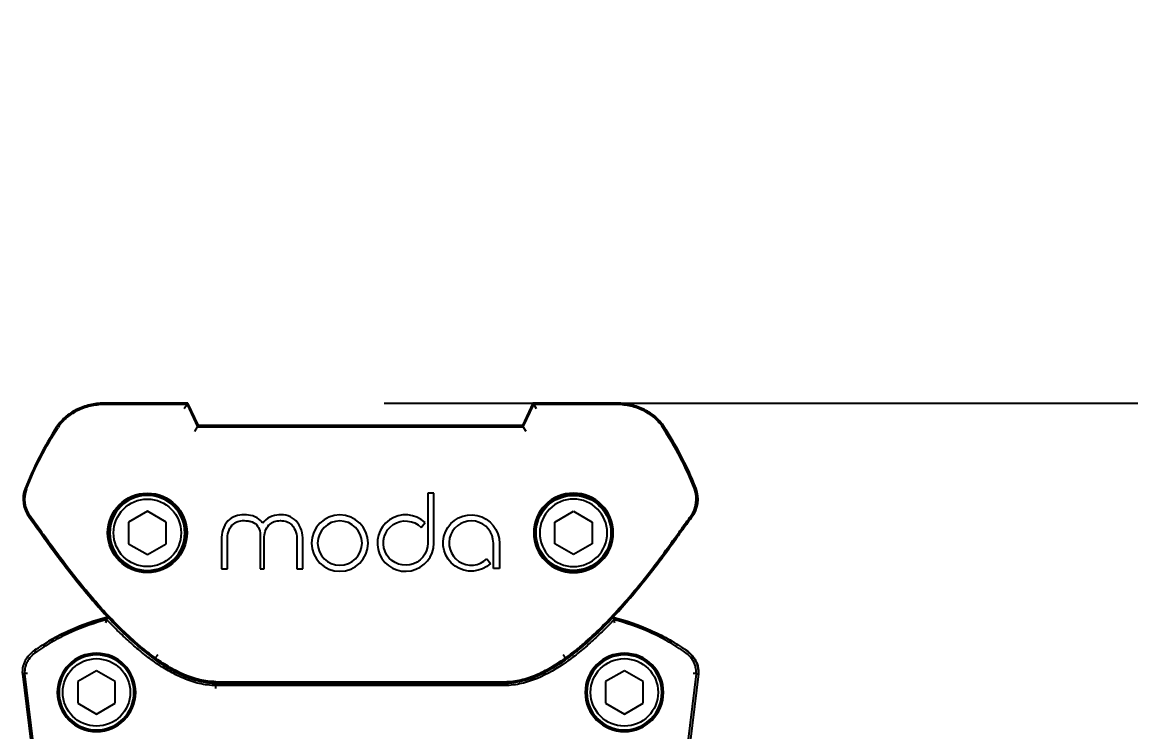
# Model space of a CAD drawing. Header units: inches. Extents: x -8.9 to 62.9, y -1.2 to 30.1.
# Drawn here: x -8.936 to -6.025, y 16.225 to 18.089 of the extents above; entities that cross this region are included whole.
import ezdxf

# ---------------------------------------------------------------- set-up
doc = ezdxf.new("R2010")
doc.units = ezdxf.units.IN
doc.header["$MEASUREMENT"] = 0
doc.layers.get('Defpoints').update_dxf_attribs({"color": 1})
doc.layers.add('Graze 2.0', color=7, linetype='Continuous')
doc.styles.get("Standard").update_dxf_attribs({"font": 'Arial.ttf'})
doc.dimstyles.new('.5 DIM', dxfattribs={"dimscale": 0, "dimtxt": 0.5, "dimasz": 0.5, "dimexe": 0.18, "dimexo": 0.0625, "dimgap": 0.09, "dimtad": 0, "dimtih": 1, "dimtoh": 1, "dimdec": 5, "dimzin": 0, "dimdsep": 46, "dimlunit": 4, "dimtxsty": 'Standard', "dimcen": 0.25, "dimadec": 0, "dimazin": 0, "dimtfac": 1, "dimtdec": 5, "dimtofl": 0, "dimtmove": 0, "dimatfit": 3, "dimfxl": 1, "dimtolj": 1, "dimtzin": 0, "dimarcsym": 0})

# ---------------------------------------------------------------- blocks, each defined once
blk = doc.blocks.new('*D7')
at = {"layer": 'Defpoints', "color": 0, "lineweight": -2, "transparency": 16777216}
for p, q in [((-4.9086, 17.5886), (-4.9086, 18.0886)), ((-7.9854, 17.0886), (-4.7286, 17.0886)), ((-7.9854, 14.8587), (-4.7286, 14.8587)), ((-4.9086, 14.3587), (-4.9086, 13.8587))]:
    blk.add_line(p, q, dxfattribs=at)
at = {"layer": 'Defpoints', "color": 0, "transparency": 16777216}
for p in [(-8.0479, 17.0886), (-4.9086, 17.0886), (-8.0479, 14.8587)]:
    blk.add_point(p, dxfattribs=at)
for points in [[(-4.9919, 17.5886), (-4.8252, 17.5886), (-4.9086, 17.0886)], [(-4.9919, 14.3587), (-4.8252, 14.3587), (-4.9086, 14.8587)]]:
    blk.add_solid(points, dxfattribs=at)
at = {"layer": 'Defpoints', "color": 0, "transparency": 16777216, "insert": (-4.9086, 15.9736), "char_height": 0.5, "attachment_point": 5}
blk.add_mtext('\\A1;2{\\H1x;\\S7/32;}"\\P [56.64 mm]', dxfattribs=at)

msp = doc.modelspace()

# ---------------------------------------------------------------- linework, layer by layer
at = {"layer": 'Graze 2.0'}
for p, q in [((-8.500691, 17.088586), (-8.717669, 17.088586)), ((-8.500691, 17.088586), (-8.50297, 17.085009)), ((-8.473153, 17.029531), (-8.500691, 17.088586)), ((-7.595179, 17.088586), (-7.622717, 17.029531)), ((-7.378201, 17.088586), (-7.595179, 17.088586)), ((-7.5929, 17.085009), (-7.595179, 17.088586)), ((-8.503099, 17.084807), (-8.717669, 17.084807)), ((-8.50297, 17.085009), (-8.510493, 17.0732)), ((-8.503099, 17.084807), (-8.475561, 17.025751)), ((-7.620309, 17.025751), (-7.592771, 17.084807)), ((-7.585377, 17.0732), (-7.5929, 17.085009)), ((-7.378201, 17.084807), (-7.592771, 17.084807)), ((-8.475432, 17.025954), (-8.473153, 17.029531)), ((-7.622717, 17.029531), (-8.473153, 17.029531)), ((-7.620438, 17.025954), (-7.622717, 17.029531)), ((-8.482955, 17.014145), (-8.475432, 17.025954)), ((-8.475561, 17.025751), (-7.620309, 17.025751)), ((-7.612915, 17.014145), (-7.620438, 17.025954)), ((-7.871259, 16.852243), (-7.871259, 16.720833)), ((-7.855358, 16.852243), (-7.871259, 16.852243)), ((-7.855358, 16.720834), (-7.855358, 16.852243)), ((-8.60732, 16.804435), (-8.656533, 16.776022)), ((-8.558108, 16.776022), (-8.60732, 16.804435)), ((-7.537762, 16.776022), (-7.488549, 16.804435)), ((-7.488549, 16.804435), (-7.439337, 16.776022)), ((-8.656533, 16.776022), (-8.656533, 16.719196)), ((-8.558108, 16.719196), (-8.558108, 16.776022)), ((-7.888426, 16.762115), (-7.878344, 16.77449)), ((-7.537762, 16.719196), (-7.537762, 16.776022)), ((-7.439337, 16.776022), (-7.439337, 16.719196)), ((-8.656533, 16.719196), (-8.60732, 16.690783)), ((-8.60732, 16.690783), (-8.558108, 16.719196)), ((-8.412639, 16.729164), (-8.412639, 16.653121)), ((-8.397084, 16.653121), (-8.397084, 16.729544)), ((-8.311052, 16.734042), (-8.311052, 16.653121)), ((-8.300802, 16.653121), (-8.300802, 16.732469)), ((-8.214817, 16.727847), (-8.214817, 16.653121)), ((-8.199267, 16.653121), (-8.199267, 16.727297)), ((-7.698986, 16.654069), (-7.698986, 16.721023)), ((-7.683118, 16.719705), (-7.683118, 16.654069)), ((-7.488549, 16.690783), (-7.537762, 16.719196)), ((-7.439337, 16.719196), (-7.488549, 16.690783)), ((-7.716072, 16.679887), (-7.706007, 16.667523)), ((-8.412639, 16.653121), (-8.397084, 16.653121)), ((-8.311052, 16.653121), (-8.300802, 16.653121)), ((-8.214817, 16.653121), (-8.199267, 16.653121)), ((-7.683118, 16.654069), (-7.698986, 16.654069)), ((-8.935514, 16.377328), (-8.782811, 15.148591)), ((-8.776884, 15.149428), (-8.929555, 16.377909)), ((-8.776685, 15.149456), (-8.929355, 16.377928)), ((-8.740848, 16.385569), (-8.790061, 16.357157)), ((-8.691636, 16.357157), (-8.740848, 16.385569)), ((-7.355021, 16.385569), (-7.404234, 16.357157)), ((-7.305809, 16.357157), (-7.355021, 16.385569)), ((-7.166314, 16.377909), (-7.318986, 15.149428)), ((-7.160356, 16.377328), (-7.313059, 15.148591)), ((-8.790061, 16.357157), (-8.790061, 16.300331)), ((-8.691636, 16.300331), (-8.691636, 16.357157)), ((-8.427256, 16.356907), (-7.668614, 16.356907)), ((-8.427256, 16.353128), (-7.668614, 16.353128)), ((-8.427256, 16.353128), (-7.668614, 16.353128)), ((-8.427256, 16.339272), (-8.427256, 16.347143)), ((-7.668614, 16.346942), (-8.427256, 16.346942)), ((-7.404234, 16.357157), (-7.404234, 16.300331)), ((-7.305809, 16.300331), (-7.305809, 16.357157)), ((-8.790061, 16.300331), (-8.740848, 16.271918)), ((-8.740848, 16.271918), (-8.691636, 16.300331)), ((-7.404234, 16.300331), (-7.355021, 16.271918)), ((-7.355021, 16.271918), (-7.305809, 16.300331))]:
    msp.add_line(p, q, dxfattribs=at)
for centre, radius in [((-8.60732, 16.747609), 0.104331), ((-8.60732, 16.747609), 0.1022), ((-8.60732, 16.747609), 0.088583), ((-7.488549, 16.747609), 0.1022), ((-7.488549, 16.747609), 0.098425), ((-8.740848, 16.328744), 0.100737), ((-8.740848, 16.328744), 0.088583), ((-7.355021, 16.328744), 0.100737), ((-7.355021, 16.328744), 0.088583)]:
    msp.add_circle(centre, radius, dxfattribs=at)
at = {"layer": 'Graze 2.0', "extrusion": (0, 0, -1)}
for centre, radius in [((8.60732, 16.747609), 0.098425), ((7.488549, 16.747609), 0.104331), ((7.488549, 16.747609), 0.088583), ((8.102005, 16.720832), 0.074121), ((8.102005, 16.720832), 0.05822), ((8.740848, 16.328744), 0.102867), ((8.740848, 16.328744), 0.098425), ((7.355021, 16.328744), 0.102867), ((7.355021, 16.328744), 0.098425)]:
    msp.add_circle(centre, radius, dxfattribs=at)
at = {"layer": 'Graze 2.0'}
for centre, radius, start, end in [((-8.854741, 16.836202), 0.07874, 159.079656, 217.187796), ((-8.854741, 16.836202), 0.07874, 159.079656, 217.187796), ((-8.854741, 16.836202), 0.074961, 159.079656, 217.187796), ((-7.241129, 16.836202), 0.074961, 322.812204, 20.920344), ((-7.241129, 16.836202), 0.07874, 322.812204, 20.920344), ((-7.929478, 16.720833), 0.07412, 46.378915, 0.000036), ((-8.34266, 16.733335), 0.070103, 139.548205, 183.411243), ((-8.342056, 16.74924), 0.044617, 32.311824, 43.890986), ((-8.272629, 16.731312), 0.073472, 356.867796, 40.400317), ((-7.757049, 16.721023), 0.058062, 0, 314.889184)]:
    msp.add_arc(centre, radius, start, end, dxfattribs=at)
at = {"layer": 'Graze 2.0', "extrusion": (0, 0, -1)}
for centre, radius, start, end in [((7.241129, 16.836202), 0.07874, 159.079656, 217.187796), ((7.757049, 16.721023), 0.073942, 226.346442, 181.021275), ((8.34182, 16.733134), 0.05538, 356.283525, 39.474674), ((8.245661, 16.733266), 0.055147, 359.172828, 39.685672), ((8.273493, 16.731119), 0.058767, 140.566498, 183.191887), ((7.929478, 16.720833), 0.058219, 180, 134.840768)]:
    msp.add_arc(centre, radius, start, end, dxfattribs=at)
at = {"layer": 'Graze 2.0'}
for points, knots in [([(-8.717669, 17.088586), (-8.730063, 17.088586), (-8.74229, 17.087324), (-8.760172, 17.08357), (-8.766064, 17.082006), (-8.777701, 17.078215), (-8.783469, 17.075977), (-8.800328, 17.068242), (-8.810832, 17.061823), (-8.825097, 17.050069), (-8.829596, 17.045786), (-8.837784, 17.036663), (-8.841509, 17.031797), (-8.844819, 17.02659)], [0, 0, 0, 0, 0.25, 0.25, 0.375, 0.375, 0.5, 0.5, 0.75, 0.75, 0.875, 0.875, 1, 1, 1, 1]), ([(-7.251051, 17.02659), (-7.254357, 17.031792), (-7.258077, 17.036653), (-7.266253, 17.045764), (-7.270743, 17.050041), (-7.280237, 17.057871), (-7.285227, 17.061422), (-7.29564, 17.067873), (-7.301088, 17.070782), (-7.317882, 17.078501), (-7.32958, 17.082285), (-7.353715, 17.087353), (-7.365902, 17.088586), (-7.378201, 17.088586)], [0, 0, 0, 0, 0.125, 0.125, 0.25, 0.25, 0.375, 0.375, 0.5, 0.5, 0.75, 0.75, 1, 1, 1, 1]), ([(-8.717669, 17.084807), (-8.729805, 17.084807), (-8.741774, 17.08357), (-8.759265, 17.079899), (-8.765026, 17.078369), (-8.776397, 17.074665), (-8.78203, 17.072479), (-8.798478, 17.064932), (-8.808706, 17.058678), (-8.822555, 17.047266), (-8.826916, 17.043114), (-8.834839, 17.034286), (-8.838437, 17.029585), (-8.841629, 17.024562)], [0, 0, 0, 0, 0.25, 0.25, 0.375, 0.375, 0.5, 0.5, 0.75, 0.75, 0.875, 0.875, 1, 1, 1, 1]), ([(-7.254241, 17.024562), (-7.25743, 17.02958), (-7.261023, 17.034276), (-7.268934, 17.043093), (-7.273286, 17.047239), (-7.282504, 17.054841), (-7.287355, 17.058294), (-7.297493, 17.064574), (-7.302803, 17.067411), (-7.319188, 17.074941), (-7.33062, 17.078642), (-7.354228, 17.083599), (-7.366159, 17.084807), (-7.378201, 17.084807)], [0, 0, 0, 0, 0.125, 0.125, 0.25, 0.25, 0.375, 0.375, 0.5, 0.5, 0.75, 0.75, 1, 1, 1, 1]), ([(-8.844819, 17.02659), (-8.861163, 17.000874), (-8.876487, 16.974525), (-8.904612, 16.920469), (-8.91741, 16.892779), (-8.92829, 16.864318)], [0, 0, 0, 0, 0.5, 0.5, 1, 1, 1, 1]), ([(-8.92476, 16.862968), (-8.913942, 16.891267), (-8.901203, 16.918832), (-8.87319, 16.972673), (-8.857918, 16.998932), (-8.841629, 17.024562)], [0, 0, 0, 0, 0.5, 0.5, 1, 1, 1, 1]), ([(-7.17111, 16.862968), (-7.181927, 16.891266), (-7.194665, 16.918829), (-7.222677, 16.972667), (-7.237955, 16.998938), (-7.254241, 17.024562)], [0, 0, 0, 0, 0.5, 0.5, 1, 1, 1, 1]), ([(-7.16758, 16.864318), (-7.178459, 16.892778), (-7.191257, 16.920467), (-7.21938, 16.974519), (-7.234711, 17.00088), (-7.251051, 17.02659)], [0, 0, 0, 0, 0.5, 0.5, 1, 1, 1, 1]), ([(-8.309902, 16.780173), (-8.315107, 16.785245), (-8.322947, 16.789833), (-8.33799, 16.794372), (-8.345515, 16.795219), (-8.360776, 16.795315), (-8.368654, 16.794315), (-8.383603, 16.789042), (-8.390787, 16.784113), (-8.396005, 16.778819)], [0, 0, 0, 0, 0.25, 0.25, 0.5, 0.5, 0.75, 0.75, 1, 1, 1, 1]), ([(-8.216677, 16.778931), (-8.221937, 16.784411), (-8.229779, 16.789546), (-8.24552, 16.794733), (-8.253681, 16.795542), (-8.277789, 16.794384), (-8.294849, 16.786674), (-8.304348, 16.773089)], [0, 0, 0, 0, 0.25, 0.25, 0.5, 0.5, 1, 1, 1, 1]), ([(-8.91747, 16.788609), (-8.911146, 16.780275), (-8.905083, 16.771749), (-8.892909, 16.754731), (-8.886839, 16.74621), (-8.868554, 16.720702), (-8.856266, 16.703769), (-8.818821, 16.653411), (-8.793079, 16.620374), (-8.73934, 16.556328), (-8.711381, 16.525292), (-8.66675, 16.481174), (-8.651408, 16.466875), (-8.627669, 16.446451), (-8.619628, 16.439808), (-8.607339, 16.430135), (-8.603204, 16.42696), (-8.595467, 16.421176), (-8.591865, 16.418566), (-8.588254, 16.415967)], [0, 0, 0, 0, 0.06278875, 0.06278875, 0.12557751, 0.12557751, 0.25115501, 0.25115501, 0.50231002, 0.50231002, 0.75346503, 0.75346503, 0.87904254, 0.87904254, 0.94183129, 0.94183129, 0.97322567, 0.97322567, 1, 1, 1, 1]), ([(-8.58609, 16.419067), (-8.589683, 16.421653), (-8.59324, 16.42423), (-8.600915, 16.429967), (-8.605025, 16.433124), (-8.617243, 16.442741), (-8.625242, 16.449349), (-8.648866, 16.469674), (-8.664146, 16.483914), (-8.708617, 16.527874), (-8.736504, 16.558828), (-8.790125, 16.622733), (-8.815822, 16.655711), (-8.853216, 16.706001), (-8.86549, 16.722915), (-8.883764, 16.748407), (-8.889831, 16.756925), (-8.902012, 16.773953), (-8.90808, 16.782487), (-8.914459, 16.790894)], [0, 0, 0, 0, 0.02667398, 0.02667398, 0.0580716, 0.0580716, 0.12086682, 0.12086682, 0.24645728, 0.24645728, 0.49763818, 0.49763818, 0.74881909, 0.74881909, 0.87440955, 0.87440955, 0.93720477, 0.93720477, 1, 1, 1, 1]), ([(-8.384568, 16.768341), (-8.382497, 16.770374), (-8.380271, 16.77219), (-8.375425, 16.775264), (-8.372765, 16.776517), (-8.36458, 16.779229), (-8.358739, 16.77986), (-8.350162, 16.779781), (-8.34731, 16.779592), (-8.341618, 16.778942), (-8.338747, 16.778449), (-8.330459, 16.776087), (-8.325424, 16.77307), (-8.321089, 16.769208)], [0, 0, 0, 0, 0.125, 0.125, 0.25, 0.25, 0.5, 0.5, 0.625, 0.625, 0.75, 0.75, 1, 1, 1, 1]), ([(-8.321089, 16.769208), (-8.317098, 16.764323), (-8.314134, 16.758655), (-8.310781, 16.746663), (-8.310314, 16.740299), (-8.311052, 16.734042)], [0, 0, 0, 0, 0.5, 0.5, 1, 1, 1, 1]), ([(-8.2881, 16.768481), (-8.286122, 16.770416), (-8.284007, 16.77216), (-8.27942, 16.775149), (-8.276908, 16.776394), (-8.269146, 16.779114), (-8.263584, 16.77979), (-8.252671, 16.779826), (-8.247131, 16.779059), (-8.236771, 16.775442), (-8.232011, 16.772401), (-8.228103, 16.768446)], [0, 0, 0, 0, 0.125, 0.125, 0.25, 0.25, 0.5, 0.5, 0.75, 0.75, 1, 1, 1, 1]), ([(-7.50978, 16.419066), (-7.506181, 16.421657), (-7.502618, 16.424238), (-7.494929, 16.429987), (-7.490811, 16.43315), (-7.478567, 16.442789), (-7.470547, 16.449416), (-7.446855, 16.469808), (-7.431581, 16.48405), (-7.387178, 16.527958), (-7.359311, 16.558891), (-7.305707, 16.622781), (-7.280008, 16.655763), (-7.242627, 16.706038), (-7.230359, 16.722944), (-7.212092, 16.748426), (-7.206027, 16.756941), (-7.193851, 16.773962), (-7.187785, 16.782492), (-7.181411, 16.790894)], [0, 0, 0, 0, 0.02668085, 0.02668085, 0.05807824, 0.05807824, 0.12087302, 0.12087302, 0.24646259, 0.24646259, 0.49764173, 0.49764173, 0.74882086, 0.74882086, 0.87441043, 0.87441043, 0.93720522, 0.93720522, 1, 1, 1, 1]), ([(-7.507603, 16.415976), (-7.503991, 16.418577), (-7.500387, 16.421187), (-7.492639, 16.426979), (-7.488497, 16.430161), (-7.476182, 16.439856), (-7.46812, 16.446518), (-7.444312, 16.467009), (-7.428977, 16.48131), (-7.384414, 16.525375), (-7.356474, 16.556391), (-7.302753, 16.620422), (-7.277009, 16.653463), (-7.239577, 16.703806), (-7.227294, 16.720732), (-7.209017, 16.746229), (-7.202949, 16.754747), (-7.190781, 16.771758), (-7.184719, 16.780281), (-7.1784, 16.788609)], [0, 0, 0, 0, 0.02674934, 0.02674934, 0.05814452, 0.05814452, 0.12093488, 0.12093488, 0.24651562, 0.24651562, 0.49767708, 0.49767708, 0.74883854, 0.74883854, 0.87441927, 0.87441927, 0.93720963, 0.93720963, 1, 1, 1, 1]), ([(-8.711605, 16.526656), (-8.744844, 16.517597), (-8.777538, 16.506518), (-8.824818, 16.485605), (-8.840235, 16.477944), (-8.870344, 16.461169), (-8.884951, 16.452053), (-8.899285, 16.442495)], [0, 0, 0, 0, 0.5, 0.5, 0.75, 0.75, 1, 1, 1, 1]), ([(-8.898849, 16.44184), (-8.884553, 16.451372), (-8.869987, 16.460464), (-8.839964, 16.477197), (-8.824589, 16.48484), (-8.777448, 16.505707), (-8.744993, 16.51674), (-8.711851, 16.525773)], [0, 0, 0, 0, 0.25, 0.25, 0.5, 0.5, 1, 1, 1, 1]), ([(-8.713546, 16.519707), (-8.745315, 16.510898), (-8.776495, 16.500216), (-8.822148, 16.480022), (-8.837395, 16.472446), (-8.867164, 16.45586), (-8.881616, 16.446842), (-8.895854, 16.437348)], [0, 0, 0, 0, 0.49081826, 0.49081826, 0.74540913, 0.74540913, 1, 1, 1, 1]), ([(-8.715923, 16.511075), (-8.715346, 16.513188), (-8.714753, 16.515343), (-8.713827, 16.518697), (-8.713501, 16.519868), (-8.713483, 16.519933)], [0, 0, 0, 0, 0.5, 0.5, 1, 1, 1, 1]), ([(-8.427256, 16.346942), (-8.442221, 16.346942), (-8.456778, 16.348847), (-8.478096, 16.353762), (-8.485123, 16.355746), (-8.499029, 16.360319), (-8.505923, 16.362915), (-8.52609, 16.371341), (-8.538986, 16.377834), (-8.563971, 16.392103), (-8.576061, 16.399874), (-8.599645, 16.416359), (-8.611163, 16.42509), (-8.633513, 16.443165), (-8.644373, 16.452521), (-8.665609, 16.47173), (-8.675986, 16.481583), (-8.695452, 16.500836), (-8.704563, 16.510232), (-8.713546, 16.519707)], [0, 0, 0, 0, 0.12637049, 0.12637049, 0.18955574, 0.18955574, 0.25274099, 0.25274099, 0.37911148, 0.37911148, 0.50548197, 0.50548197, 0.63185247, 0.63185247, 0.75822296, 0.75822296, 0.88459345, 0.88459345, 1, 1, 1, 1]), ([(-8.713483, 16.519933), (-8.713269, 16.520705), (-8.713054, 16.521477), (-8.712634, 16.522984), (-8.712428, 16.523719), (-8.712017, 16.525188), (-8.711811, 16.525922), (-8.711605, 16.526656)], [0, 0, 0, 0, 0.34423901, 0.34423901, 0.67211951, 0.67211951, 1, 1, 1, 1]), ([(-7.382324, 16.519707), (-7.391309, 16.510229), (-7.400421, 16.500832), (-7.419888, 16.481579), (-7.430263, 16.471729), (-7.451486, 16.452523), (-7.462341, 16.443168), (-7.484678, 16.425109), (-7.496186, 16.416386), (-7.531673, 16.391582), (-7.556494, 16.376869), (-7.596965, 16.359994), (-7.610815, 16.355357), (-7.639129, 16.348848), (-7.653641, 16.346942), (-7.668614, 16.346942)], [0, 0, 0, 0, 0.11540889, 0.11540889, 0.24177905, 0.24177905, 0.36814921, 0.36814921, 0.49451937, 0.49451937, 0.74725968, 0.74725968, 0.87362984, 0.87362984, 1, 1, 1, 1]), ([(-7.382386, 16.519933), (-7.38261, 16.520737), (-7.382834, 16.521541), (-7.383258, 16.523064), (-7.383459, 16.523783), (-7.383862, 16.52522), (-7.384063, 16.525938), (-7.384265, 16.526656)], [0, 0, 0, 0, 0.35857204, 0.35857204, 0.67928602, 0.67928602, 1, 1, 1, 1]), ([(-7.384265, 16.526656), (-7.350993, 16.517588), (-7.318265, 16.506495), (-7.270944, 16.485554), (-7.255539, 16.477893), (-7.225521, 16.461165), (-7.210926, 16.452058), (-7.196584, 16.442495)], [0, 0, 0, 0, 0.5, 0.5, 0.75, 0.75, 1, 1, 1, 1]), ([(-7.384019, 16.525773), (-7.350878, 16.51674), (-7.318419, 16.505706), (-7.271279, 16.484839), (-7.255905, 16.477196), (-7.225882, 16.460464), (-7.211316, 16.451372), (-7.197021, 16.44184)], [0, 0, 0, 0, 0.5, 0.5, 0.75, 0.75, 1, 1, 1, 1]), ([(-7.379947, 16.511075), (-7.380524, 16.513188), (-7.381116, 16.515343), (-7.382043, 16.518697), (-7.382368, 16.519868), (-7.382386, 16.519933)], [0, 0, 0, 0, 0.5, 0.5, 1, 1, 1, 1]), ([(-7.200016, 16.437348), (-7.21426, 16.446847), (-7.228702, 16.455856), (-7.258381, 16.472395), (-7.273615, 16.479972), (-7.319306, 16.500192), (-7.350524, 16.510889), (-7.382324, 16.519707)], [0, 0, 0, 0, 0.25458654, 0.25458654, 0.50917308, 0.50917308, 1, 1, 1, 1]), ([(-8.899285, 16.442495), (-8.904745, 16.438854), (-8.90985, 16.434817), (-8.919092, 16.425671), (-8.923269, 16.42049), (-8.928254, 16.4121), (-8.929716, 16.409192), (-8.932193, 16.403127), (-8.933203, 16.399969), (-8.935461, 16.39046), (-8.935991, 16.383952), (-8.935514, 16.377328)], [0, 0, 0, 0, 0.25, 0.25, 0.5, 0.5, 0.625, 0.625, 0.75, 0.75, 1, 1, 1, 1]), ([(-8.895854, 16.437348), (-8.901036, 16.433892), (-8.905826, 16.430097), (-8.914414, 16.421597), (-8.918247, 16.416833), (-8.922788, 16.409189), (-8.924112, 16.406553), (-8.926344, 16.401088), (-8.927256, 16.398235), (-8.929287, 16.389688), (-8.929769, 16.383884), (-8.929355, 16.377928)], [0, 0, 0, 0, 0.25054522, 0.25054522, 0.50109044, 0.50109044, 0.62636305, 0.62636305, 0.75163566, 0.75163566, 1, 1, 1, 1]), ([(-8.588284, 16.415988), (-8.587996, 16.416392), (-8.587708, 16.416796), (-8.587199, 16.417511), (-8.586977, 16.417822), (-8.586573, 16.418389), (-8.58639, 16.418645), (-8.586208, 16.418902)], [0, 0, 0, 0, 0.41591971, 0.41591971, 0.73627407, 0.73627407, 1, 1, 1, 1]), ([(-8.586208, 16.418902), (-8.586177, 16.418945), (-8.58542, 16.420006), (-8.582895, 16.423549), (-8.581122, 16.426036), (-8.579353, 16.428518)], [0, 0, 0, 0, 0.5, 0.5, 1, 1, 1, 1]), ([(-8.427256, 16.356907), (-8.441301, 16.356907), (-8.455478, 16.358742), (-8.483091, 16.365181), (-8.496575, 16.36976), (-8.522877, 16.380857), (-8.535611, 16.387337), (-8.560437, 16.40165), (-8.572462, 16.409448), (-8.584825, 16.418174), (-8.585458, 16.41862), (-8.58609, 16.419067)], [0, 0, 0, 0, 0.24667467, 0.24667467, 0.49334934, 0.49334934, 0.740024, 0.740024, 0.98669867, 0.98669867, 1, 1, 1, 1]), ([(-7.668614, 16.356907), (-7.65442, 16.356907), (-7.640436, 16.358733), (-7.619688, 16.363569), (-7.612819, 16.365534), (-7.599315, 16.370027), (-7.592657, 16.372559), (-7.572926, 16.380889), (-7.560156, 16.387393), (-7.535421, 16.401659), (-7.523411, 16.409445), (-7.511045, 16.418174), (-7.510412, 16.41862), (-7.50978, 16.419066)], [0, 0, 0, 0, 0.24667618, 0.24667618, 0.37001427, 0.37001427, 0.49335236, 0.49335236, 0.74002854, 0.74002854, 0.98670472, 0.98670472, 1, 1, 1, 1]), ([(-7.516517, 16.428518), (-7.514748, 16.426035), (-7.512975, 16.423549), (-7.51045, 16.420006), (-7.509694, 16.418945), (-7.509662, 16.418901)], [0, 0, 0, 0, 0.5, 0.5, 1, 1, 1, 1]), ([(-7.507586, 16.415988), (-7.507865, 16.416379), (-7.508143, 16.416769), (-7.508647, 16.417477), (-7.508874, 16.417795), (-7.509288, 16.418376), (-7.509475, 16.418639), (-7.509662, 16.418901)], [0, 0, 0, 0, 0.40207111, 0.40207111, 0.72934977, 0.72934977, 1, 1, 1, 1]), ([(-7.166514, 16.377928), (-7.166103, 16.383858), (-7.166573, 16.389629), (-7.168604, 16.398205), (-7.16952, 16.401072), (-7.171745, 16.406525), (-7.17307, 16.409167), (-7.176105, 16.414279), (-7.177829, 16.416765), (-7.181581, 16.421489), (-7.183602, 16.423722), (-7.190045, 16.430098), (-7.194821, 16.433884), (-7.200016, 16.437348)], [0, 0, 0, 0, 0.24835718, 0.24835718, 0.37363106, 0.37363106, 0.49890494, 0.49890494, 0.62417882, 0.62417882, 0.7494527, 0.7494527, 1, 1, 1, 1]), ([(-7.197021, 16.44184), (-7.191614, 16.438234), (-7.186563, 16.434241), (-7.177424, 16.425208), (-7.173281, 16.420083), (-7.16668, 16.408992), (-7.164173, 16.4029), (-7.161187, 16.39033), (-7.160671, 16.383927), (-7.16114, 16.377405)], [0, 0, 0, 0, 0.25, 0.25, 0.5, 0.5, 0.75, 0.75, 1, 1, 1, 1]), ([(-7.196584, 16.442495), (-7.191118, 16.43885), (-7.186015, 16.434812), (-7.179091, 16.42796), (-7.176904, 16.425546), (-7.172819, 16.420402), (-7.170935, 16.417687), (-7.167603, 16.412076), (-7.166141, 16.409165), (-7.163669, 16.403105), (-7.162657, 16.399934), (-7.160398, 16.390397), (-7.159881, 16.383922), (-7.160356, 16.377328)], [0, 0, 0, 0, 0.25, 0.25, 0.375, 0.375, 0.5, 0.5, 0.625, 0.625, 0.75, 0.75, 1, 1, 1, 1]), ([(-8.588254, 16.415967), (-8.587627, 16.415525), (-8.586999, 16.415082), (-8.57456, 16.406302), (-8.562441, 16.398442), (-8.537383, 16.383996), (-8.524514, 16.377446), (-8.497876, 16.366207), (-8.484193, 16.361557), (-8.456092, 16.355004), (-8.441626, 16.353128), (-8.427256, 16.353128)], [0, 0, 0, 0, 0.01310113, 0.01310113, 0.25982585, 0.25982585, 0.50655056, 0.50655056, 0.75327528, 0.75327528, 1, 1, 1, 1]), ([(-7.668614, 16.353128), (-7.654092, 16.353128), (-7.639822, 16.354995), (-7.618708, 16.359916), (-7.611727, 16.361914), (-7.598021, 16.366474), (-7.591271, 16.369041), (-7.571288, 16.377478), (-7.558383, 16.384053), (-7.533418, 16.398452), (-7.521314, 16.406299), (-7.508866, 16.415085), (-7.508235, 16.415531), (-7.507603, 16.415977)], [0, 0, 0, 0, 0.24670337, 0.24670337, 0.37005505, 0.37005505, 0.49340674, 0.49340674, 0.7401101, 0.7401101, 0.98681347, 0.98681347, 1, 1, 1, 1]), ([(-8.929555, 16.377909), (-8.930459, 16.377822), (-8.931363, 16.377734), (-8.93335, 16.37754), (-8.934432, 16.377435), (-8.935514, 16.377328)], [0, 0, 0, 0, 0.45508907, 0.45508907, 1, 1, 1, 1]), ([(-8.921717, 16.37866), (-8.923726, 16.37847), (-8.925747, 16.378276), (-8.928631, 16.377999), (-8.929502, 16.377914), (-8.929555, 16.377909)], [0, 0, 0, 0, 0.5, 0.5, 1, 1, 1, 1]), ([(-7.166314, 16.377909), (-7.166368, 16.377914), (-7.167239, 16.377999), (-7.170123, 16.378276), (-7.172144, 16.37847), (-7.174153, 16.378661)], [0, 0, 0, 0, 0.5, 0.5, 1, 1, 1, 1]), ([(-7.166314, 16.377909), (-7.16541, 16.377822), (-7.164506, 16.377734), (-7.16252, 16.37754), (-7.161438, 16.377435), (-7.160356, 16.377328)], [0, 0, 0, 0, 0.45508746, 0.45508746, 1, 1, 1, 1])]:
    msp.add_open_spline(points, degree=3, knots=knots, dxfattribs=at)
for points in [[(-8.500691, 17.088586), (-8.622094, 17.088586), (-8.717669, 17.088586), (-8.717669, 17.088586)], [(-7.595179, 17.088586), (-7.473776, 17.088586), (-7.3782, 17.088586), (-7.378201, 17.088586)], [(-7.378201, 17.088586), (-7.324371, 17.088586), (-7.275219, 17.064616), (-7.251051, 17.02659)], [(-7.251051, 17.02659), (-7.224725, 16.985168), (-7.191519, 16.926942), (-7.16758, 16.864318)], [(-8.91747, 16.788609), (-8.877154, 16.735472), (-8.74013, 16.525161), (-8.590315, 16.417448)], [(-7.1784, 16.788609), (-7.218716, 16.735472), (-7.355739, 16.525161), (-7.505555, 16.417448)], [(-8.905011, 16.43743), (-8.903011, 16.438968), (-8.900952, 16.440437), (-8.898849, 16.44184)], [(-8.590571, 16.417627), (-8.592126, 16.418746), (-8.593677, 16.419874), (-8.595222, 16.421009)], [(-7.499637, 16.421752), (-7.501579, 16.420319), (-7.503531, 16.418898), (-7.505491, 16.417489)], [(-8.565151, 16.40042), (-8.571119, 16.404197), (-8.577007, 16.408114), (-8.582826, 16.412152)], [(-8.582441, 16.411891), (-8.530916, 16.376208), (-8.47806, 16.353128), (-8.427256, 16.353128)], [(-7.668614, 16.353128), (-7.61781, 16.353128), (-7.564953, 16.376208), (-7.513429, 16.411891)], [(-8.427256, 16.353128), (-8.438755, 16.353128), (-8.450028, 16.354292), (-8.461123, 16.356377)]]:
    msp.add_open_spline(points, degree=3, dxfattribs=at)

# ---------------------------------------------------------------- dimensions: what is measured, and where the dimension line sits
at = {"layer": 'Defpoints'}
dim = msp.add_linear_dim(base=(-4.908569, 17.088586), p1=(-8.047935, 14.858665), p2=(-8.047935, 17.088586), angle=90, dimstyle='.5 DIM', override={"dimscale": 1, "dimpost": '\\X'}, dxfattribs=at)
dim.commit()
dim.dimension.update_dxf_attribs({"geometry": '*D7', "text_midpoint": (-4.908569, 15.973626), "dimtype": 160})

doc.saveas('drawing.dxf')
